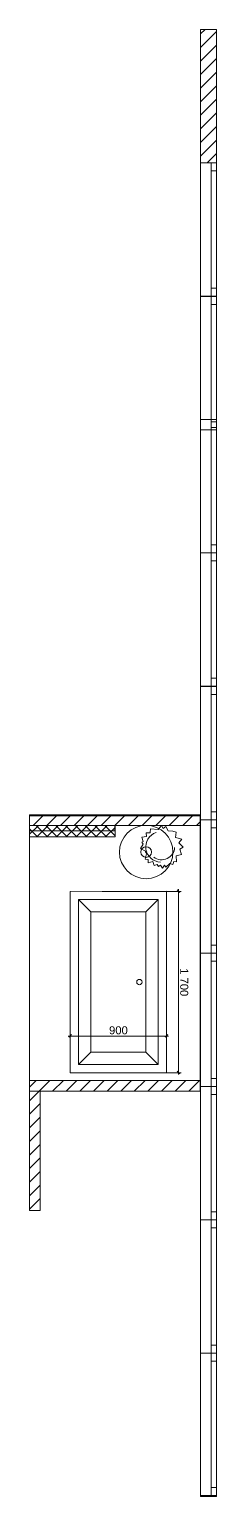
# Model space of a CAD drawing. Header units: millimetres. Extents: x 2336463 to 2579121, y 595385 to 778077.
# Drawn here: x 2548395 to 2550145, y 654405 to 668159 of the extents above; entities that cross this region are included whole.
import ezdxf

# ---------------------------------------------------------------- set-up
doc = ezdxf.new("R2010")
doc.units = ezdxf.units.MM
doc.header["$MEASUREMENT"] = 0
for name, color, linetype in [('+ план экспозиций', 7, 'Continuous'), ('+возводимые стены', 7, 'Continuous'), ('Интерьер - Мебель', 7, 'Continuous'), ('сит план', 7, 'Continuous')]:
    doc.layers.add(name, color=color, linetype=linetype)
for name, color, linetype, lineweight in [('+ план экспозиций_Ном._пера__1', 7, 'Continuous', 13), ('+возводимые стены_Ном._пера__101', 252, 'Continuous', 5), ('+комнаты_Ном._пера__1', 7, 'Continuous', 13), ('1 Планировка_Ном._пера__1', 7, 'Continuous', 13), ('Интерьер - Мебель_Ном._пера__1', 7, 'Continuous', 13), ('Окна ARCHICAD_Ном._пера__1', 7, 'Continuous', 13), ('сит план_Ном._пера__1', 7, 'Continuous', 13)]:
    doc.layers.add(name, color=color, linetype=linetype, lineweight=lineweight)
for name, color, linetype, lineweight, true_color in [('+ план экспозиций_Ном._пера__242', 7, 'Continuous', 13, 0x1b55b5), ('+ план экспозиций_Ном._пера__58', 7, 'Continuous', 5, 0xdf0000), ('+возводимые стены_Ном._пера__169', 7, 'Continuous', 5, 0x68b353), ('+комнаты_Ном._пера__9', 7, 'Continuous', 15, 0x3dad99), ('сит план_Ном._пера__87', 7, 'Continuous', 20, 0x6a6a6a)]:
    doc.layers.add(name, color=color, linetype=linetype, lineweight=lineweight, true_color=true_color)
doc.styles.add('СГЕНЕРИР_СТИЛЬ_1', font='arial.ttf')
doc.dimstyles.new('СГЕНЕРИР_СТИЛЬ__1', dxfattribs={"dimtxt": 75, "dimasz": 23.75, "dimexe": 0.18, "dimexo": 300, "dimgap": 0, "dimtad": 1, "dimtih": 1, "dimtoh": 1, "dimdec": 0, "dimzin": 0, "dimdsep": 46, "dimtxsty": 'СГЕНЕРИР_СТИЛЬ_1', "dimblk": 'ARROWHEAD_6', "dimblk1": 'ARROWHEAD_6', "dimblk2": 'ARROWHEAD_6', "dimcen": 0.09, "dimclrd": 256, "dimclre": 256, "dimclrt": 256, "dimazin": 0, "dimtfac": 1, "dimtdec": 4, "dimtmove": 0, "dimatfit": 3, "dimfxl": 0, "dimtolj": 1, "dimtzin": 0, "dimarcsym": 0})
doc.dimstyles.new('СГЕНЕРИР_СТИЛЬ__2', dxfattribs={"dimtxt": 75, "dimasz": 23.75, "dimexe": 0.18, "dimexo": 300, "dimgap": 0, "dimtad": 1, "dimdec": 0, "dimzin": 0, "dimdsep": 46, "dimtxsty": 'СГЕНЕРИР_СТИЛЬ_1', "dimblk": 'ARROWHEAD_6', "dimblk1": 'ARROWHEAD_6', "dimblk2": 'ARROWHEAD_6', "dimcen": 0.09, "dimclrd": 256, "dimclre": 256, "dimclrt": 256, "dimazin": 0, "dimtfac": 1, "dimtdec": 4, "dimtmove": 0, "dimatfit": 3, "dimfxl": 0, "dimtolj": 1, "dimtzin": 0, "dimarcsym": 0})
pattern_1 = [(45, (2086872.015, 585813.69), (-63.639609, 63.639609), [])]

# ---------------------------------------------------------------- blocks, each defined once
blk = doc.blocks.new('Перекрытие_108', base_point=(2548395, 658207))
at = {"layer": 'Интерьер - Мебель_Ном._пера__1', "color": 7, "linetype": 'Continuous', "lineweight": 13, "flags": 128}
blk.add_lwpolyline([(2548395, 658207), (2549991, 658207), (2549991, 660788), (2548395, 660788)], close=True, dxfattribs=at)
blk = doc.blocks.new('Перекрытие_109', base_point=(2548395, 660647))
at = {"layer": 'Интерьер - Мебель_Ном._пера__1', "color": 7, "linetype": 'Continuous', "lineweight": 13, "flags": 128}
blk.add_lwpolyline([(2548395, 660647), (2549195, 660647), (2549195, 660697), (2548395, 660697)], close=True, dxfattribs=at)
blk = doc.blocks.new('Окно 25_16')
at = {"layer": 'Окна ARCHICAD_Ном._пера__1', "color": 7, "linetype": 'Continuous', "lineweight": 13}
for p, q in [((-667, 100), (667, 100)), ((-667, 0), (-667, 100)), ((-667, 0), (-592, 0)), ((-667, -50), (-667, 0)), ((-667, -50), (-667, 0)), ((-592, 0), (-592, -50)), ((-592, 0), (592, 0)), ((592, -50), (592, 0)), ((592, 0), (667, 0)), ((667, 0), (667, 100)), ((667, -50), (667, 0)), ((667, -50), (667, 0)), ((-667, -50), (667, -50)), ((-592, -50), (-667, -50)), ((592, -50), (-592, -50)), ((667, -50), (592, -50))]:
    blk.add_line(p, q, dxfattribs=at)
blk = doc.blocks.new('Окно 25_10')
at = {"layer": 'Окна ARCHICAD_Ном._пера__1', "color": 7, "linetype": 'Continuous', "lineweight": 13}
for p, q in [((-625, 100), (625, 100)), ((-625, 0), (-625, 100)), ((-625, 0), (-550, 0)), ((-625, -50), (-625, 0)), ((-625, -50), (-625, 0)), ((-550, 0), (-550, -50)), ((-550, 0), (550, 0)), ((550, -50), (550, 0)), ((550, 0), (625, 0)), ((625, 0), (625, 100)), ((625, -50), (625, 0)), ((625, -50), (625, 0)), ((-625, -50), (625, -50)), ((-550, -50), (-625, -50)), ((550, -50), (-550, -50)), ((625, -50), (550, -50))]:
    blk.add_line(p, q, dxfattribs=at)
blk = doc.blocks.new('Стена_323', base_point=(2550145, 654405))
at = {"layer": 'сит план_Ном._пера__87', "linetype": 'Continuous', "lineweight": 20, "true_color": 0x6a6a6a}
h = blk.add_hatch(dxfattribs=at)
h.set_pattern_fill('Блоки_Бетонные_Эффективные', color=251, style=0, pattern_type=2)
h.set_pattern_definition(pattern_1)
h.paths.add_polyline_path([(2549995, 666907), (2550145, 666907), (2550145, 668159), (2549995, 668159)])
h = blk.add_hatch(dxfattribs=at)
h.set_pattern_fill('Блоки_Бетонные_Эффективные', color=251, style=0, pattern_type=2)
h.set_pattern_definition(pattern_1)
h.paths.add_polyline_path([(2549995, 665655), (2550145, 665655), (2550145, 665657), (2549995, 665657)])
h = blk.add_hatch(dxfattribs=at)
h.set_pattern_fill('Блоки_Бетонные_Эффективные', color=251, style=0, pattern_type=2)
h.set_pattern_definition(pattern_1)
h.paths.add_polyline_path([(2549995, 661999), (2550145, 661999), (2550145, 662001), (2549995, 662001)])
h = blk.add_hatch(dxfattribs=at)
h.set_pattern_fill('Блоки_Бетонные_Эффективные', color=251, style=0, pattern_type=2)
h.set_pattern_definition(pattern_1)
h.paths.add_polyline_path([(2549995, 654405), (2550145, 654405), (2550145, 654414), (2549995, 654414)])
at = {"layer": 'сит план_Ном._пера__1', "color": 7, "linetype": 'Continuous', "lineweight": 13}
for p, q in [((2550095, 666907), (2549995, 666907)), ((2550145, 666907), (2550095, 666907)), ((2550095, 665657), (2549995, 665657)), ((2550095, 665655), (2549995, 665655)), ((2550145, 665657), (2550095, 665657)), ((2550145, 665655), (2550095, 665655)), ((2550095, 662001), (2549995, 662001)), ((2550095, 661999), (2549995, 661999)), ((2550145, 662001), (2550095, 662001)), ((2550145, 661999), (2550095, 661999)), ((2550095, 654414), (2549995, 654414)), ((2550145, 654414), (2550095, 654414))]:
    blk.add_line(p, q, dxfattribs=at)
at = {"layer": 'сит план_Ном._пера__1', "color": 7, "linetype": 'Continuous', "lineweight": 13, "flags": 128}
for points in [[(2550145, 668159), (2549995, 668159)], [(2549995, 668159), (2549995, 666907)], [(2550145, 666907), (2550145, 668159)], [(2549995, 665657), (2549995, 665655)], [(2550145, 665655), (2550145, 665657)], [(2549995, 662001), (2549995, 661999)], [(2550145, 661999), (2550145, 662001)], [(2549995, 654414), (2549995, 654405)], [(2549995, 654405), (2550145, 654405)], [(2550145, 654405), (2550145, 654414)]]:
    blk.add_lwpolyline(points, dxfattribs=at)
at = {"layer": 'Окна ARCHICAD_Ном._пера__1', "color": 7, "linetype": 'Continuous', "lineweight": 13, "zscale": 1000, "rotation": 89.99891644592849}
for name, p in [('Окно 25_10', (2550095, 666282)), ('Окно 25_10', (2550095, 665030)), ('Окно 25_10', (2550095, 663876)), ('Окно 25_10', (2550095, 661374)), ('Окно 25_10', (2550095, 660124)), ('Окно 25_10', (2550095, 658874)), ('Окно 25_10', (2550095, 657624)), ('Окно 25_10', (2550095, 656374)), ('Окно 25_16', (2550095, 655082))]:
    blk.add_blockref(name, p, dxfattribs=at)
at = {"layer": 'Окна ARCHICAD_Ном._пера__1', "color": 7, "linetype": 'Continuous', "lineweight": 13, "xscale": -1, "zscale": 1000, "rotation": 89.99891644592849}
blk.add_blockref('Окно 25_10', (2550095, 662626), dxfattribs=at)
blk = doc.blocks.new('Стена_324', base_point=(2548395, 660797))
at = {"layer": '+возводимые стены_Ном._пера__169', "linetype": 'Continuous', "lineweight": 5, "true_color": 0x68b353}
h = blk.add_hatch(dxfattribs=at)
h.set_pattern_fill('Блоки_Бетонные_Эффективные', color=85, style=0, pattern_type=2)
h.set_pattern_definition(pattern_1)
h.paths.add_polyline_path([(2548395, 660697), (2549995, 660697), (2549995, 660797), (2548395, 660797)])
at = {"layer": '+возводимые стены_Ном._пера__101', "color": 252, "linetype": 'Continuous', "lineweight": 5, "flags": 128}
for points in [[(2549995, 660797), (2548395, 660797)], [(2548395, 660797), (2548395, 660697)], [(2549995, 660697), (2549995, 660797)], [(2548395, 660697), (2549995, 660697)]]:
    blk.add_lwpolyline(points, dxfattribs=at)
blk = doc.blocks.new('Стена_325', base_point=(2548395, 658307))
at = {"layer": '+возводимые стены_Ном._пера__169', "linetype": 'Continuous', "lineweight": 5, "true_color": 0x68b353}
h = blk.add_hatch(dxfattribs=at)
h.set_pattern_fill('Блоки_Бетонные_Эффективные', color=85, style=0, pattern_type=2)
h.set_pattern_definition(pattern_1)
h.paths.add_polyline_path([(2548495, 658207), (2548395, 658307), (2548395, 658207)])
h = blk.add_hatch(dxfattribs=at)
h.set_pattern_fill('Блоки_Бетонные_Эффективные', color=85, style=0, pattern_type=2)
h.set_pattern_definition(pattern_1)
h.paths.add_polyline_path([(2548395, 658307), (2548495, 658207), (2548495, 658307)])
h = blk.add_hatch(dxfattribs=at)
h.set_pattern_fill('Блоки_Бетонные_Эффективные', color=85, style=0, pattern_type=2)
h.set_pattern_definition(pattern_1)
h.paths.add_polyline_path([(2548495, 658207), (2549991, 658207), (2549991, 658307), (2548495, 658307)])
at = {"layer": '+возводимые стены_Ном._пера__101', "color": 252, "linetype": 'Continuous', "lineweight": 5, "flags": 128}
for points in [[(2548395, 658307), (2548395, 658207)], [(2549991, 658307), (2548395, 658307)], [(2549991, 658207), (2549991, 658307)], [(2548495, 658207), (2549991, 658207)]]:
    blk.add_lwpolyline(points, dxfattribs=at)
blk = doc.blocks.new('Стена_326', base_point=(2548395, 657086))
at = {"layer": '+возводимые стены_Ном._пера__169', "linetype": 'Continuous', "lineweight": 5, "true_color": 0x68b353}
h = blk.add_hatch(dxfattribs=at)
h.set_pattern_fill('Блоки_Бетонные_Эффективные', color=85, style=0, pattern_type=2)
h.set_pattern_definition(pattern_1)
h.paths.add_polyline_path([(2548395, 658207), (2548395, 657086), (2548495, 657086), (2548495, 658207)])
at = {"layer": '+возводимые стены_Ном._пера__101', "color": 252, "linetype": 'Continuous', "lineweight": 5, "flags": 128}
for points in [[(2548395, 658207), (2548395, 657086)], [(2548495, 657086), (2548495, 658207)], [(2548495, 657086), (2548395, 657086)]]:
    blk.add_lwpolyline(points, dxfattribs=at)
blk = doc.blocks.new('Ванна Отдельностоящая 25')
at = {"layer": '1 Планировка_Ном._пера__1', "color": 7, "linetype": 'Continuous', "lineweight": 13}
for p, q in [((1623, 823), (77, 823)), ((77, 823), (77, 77)), ((77, 823), (192.5, 707.5)), ((1507.5, 707.5), (192.5, 707.5)), ((192.5, 707.5), (192.5, 192.5)), ((1623, 823), (1507.5, 707.5)), ((1507.5, 192.5), (1507.5, 707.5)), ((1623, 77), (1623, 823)), ((77, 77), (192.5, 192.5)), ((192.5, 192.5), (1507.5, 192.5)), ((1623, 77), (1507.5, 192.5)), ((77, 77), (1623, 77))]:
    blk.add_line(p, q, dxfattribs=at)
at = {"layer": '1 Планировка_Ном._пера__1', "color": 7, "linetype": 'Continuous', "lineweight": 13, "flags": 128}
blk.add_lwpolyline([(0, 0), (1700, 0), (1700, 900), (0, 900)], close=True, dxfattribs=at)
at = {"layer": '1 Планировка_Ном._пера__1', "color": 7, "linetype": 'Continuous', "lineweight": 13}
blk.add_circle((850, 252.5), 25, dxfattribs=at)
blk = doc.blocks.new('Модель Комнатного Растения 25')
at = {"layer": '+ план экспозиций_Ном._пера__1', "color": 7, "linetype": 'Continuous', "lineweight": 13, "flags": 128}
blk.add_lwpolyline([(-106, -131), (-106, -138), (-102, -168), (-30, -162), (-1, -201), (16, -172), (40, -192), (62, -149), (105, -148), (138, -139), (131, -86), (189, -73), (161, -37), (204, 2), (170, 22), (186, 73), (137, 84), (139, 142), (115, 139), (105, 167), (77, 157), (40, 191), (27, 172), (8, 199), (-8, 172), (-29, 185), (-40, 167), (-68, 175), (-80, 139), (-125, 149), (-125, 118), (-154, 117), (-141, 67), (-150, 42), (-196, 16), (-172, -24), (-185, -44), (-172, -51), (-184, -90), (-139, -96), (-144, -130)], close=True, dxfattribs=at)
at = {"layer": '+ план экспозиций_Ном._пера__1', "color": 7, "linetype": 'Continuous', "lineweight": 13}
for major_axis, start_param, end_param in [((147, 0), 1.630223, 4.355651), ((123, 0), 0.039289, 2.204763)]:
    blk.add_ellipse((0, 0), major_axis=major_axis, ratio=0.982005, start_param=start_param, end_param=end_param, dxfattribs=at)
blk = doc.blocks.new('Подвесной Светильник 25')
at = {"layer": '+ план экспозиций_Ном._пера__58', "color": 12, "linetype": 'Continuous', "lineweight": 5, "true_color": 0xdf0000}
for radius in [250, 50, 5]:
    blk.add_circle((0, 0), radius, dxfattribs=at)
blk = doc.blocks.new('*D3020', base_point=(2086872, 585814))
at = {"layer": '+ план экспозиций_Ном._пера__242', "color": 152, "linetype": 'Continuous', "lineweight": 13, "true_color": 0x1b55b5}
for p, q in [((2548757, 658723), (2548776, 658723)), ((2548788, 658736), (2548763, 658711)), ((2548776, 658679), (2548776, 658747)), ((2548776, 658723), (2549676, 658723)), ((2549663, 658711), (2549688, 658736)), ((2549676, 658679), (2549676, 658747)), ((2549676, 658723), (2549695, 658723))]:
    blk.add_line(p, q, dxfattribs=at)
at = {"layer": '+ план экспозиций_Ном._пера__242', "color": 152, "lineweight": 13, "true_color": 0x1b55b5, "insert": (2549140, 658738), "char_height": 75, "attachment_point": 7, "style": 'СГЕНЕРИР_СТИЛЬ_1'}
blk.add_mtext('\\A1;{\\pql;\\fArial|b0|i0|c204|p38;900}', dxfattribs=at)
blk = doc.blocks.new('ARROWHEAD_6')
at = {"color": 0, "linetype": 'Continuous', "lineweight": 0}
for p, q in [((0, 0), (-1, 0)), ((-0.5, -0.5), (0.5, 0.5))]:
    blk.add_line(p, q, dxfattribs=at)
blk = doc.blocks.new('*D3021', base_point=(2086872, 585814))
at = {"layer": '+ план экспозиций_Ном._пера__242', "color": 152, "linetype": 'Continuous', "lineweight": 13, "true_color": 0x1b55b5}
for p, q in [((2549075, 660079), (2549813, 660079)), ((2549802, 660067), (2549777, 660092)), ((2549789, 660098), (2549789, 660079)), ((2549789, 660079), (2549789, 658379)), ((2549076, 658379), (2549813, 658379)), ((2549777, 658392), (2549802, 658367)), ((2549789, 658379), (2549789, 658361))]:
    blk.add_line(p, q, dxfattribs=at)
at = {"layer": '+ план экспозиций_Ном._пера__242', "color": 152, "lineweight": 13, "true_color": 0x1b55b5, "insert": (2549804, 659358), "char_height": 75, "attachment_point": 7, "rotation": 270.0119, "style": 'СГЕНЕРИР_СТИЛЬ_1'}
blk.add_mtext('\\A1;{\\pql;\\fArial|b0|i0|c204|p38;1\xa0700}', dxfattribs=at)

msp = doc.modelspace()

# ---------------------------------------------------------------- hatches: boundary and pattern name
at = {"layer": '+комнаты_Ном._пера__9', "linetype": 'Continuous', "lineweight": 15, "true_color": 0x3dad99}
h = msp.add_hatch(dxfattribs=at)
h.set_pattern_fill('Блоки_Бетонные', color=135, style=0, pattern_type=2)
h.set_pattern_definition([(45, (2086872.015, 585813.686), (-45.961939, 45.961939), []), (135, (2086872.015, 585813.686), (45.961939, 45.961939), [])])
h.paths.add_polyline_path([(2548396.2, 660697), (2549196.2, 660697), (2549196.2, 660590.2), (2548396.2, 660590.2)])

# ---------------------------------------------------------------- linework, layer by layer
at = {"layer": '+комнаты_Ном._пера__1', "color": 7, "linetype": 'Continuous', "lineweight": 13, "flags": 128}
msp.add_lwpolyline([(2548396.2, 660697), (2549196.2, 660697), (2549196.2, 660590.2), (2548396.2, 660590.2)], close=True, dxfattribs=at)

# ---------------------------------------------------------------- block references
at = {"layer": '+ план экспозиций_Ном._пера__1', "color": 7, "linetype": 'Continuous', "lineweight": 13, "xscale": -1, "zscale": 1000, "rotation": 180}
msp.add_blockref('Модель Комнатного Растения 25', (2549629.9, 660496.3), dxfattribs=at)
at = {"layer": '+ план экспозиций_Ном._пера__58', "color": 12, "linetype": 'Continuous', "lineweight": 5, "true_color": 0xdf0000, "zscale": 1000, "rotation": 90}
msp.add_blockref('Подвесной Светильник 25', (2549486.7, 660447.4), dxfattribs=at)
at = {"layer": '+возводимые стены', "color": 252, "lineweight": 5}
for name, p in [('Стена_324', (2548394.8, 660797.4)), ('Стена_325', (2548394.8, 658306.6)), ('Стена_326', (2548394.8, 657086.4))]:
    msp.add_blockref(name, p, dxfattribs=at)
at = {"layer": '1 Планировка_Ном._пера__1', "color": 7, "linetype": 'Continuous', "lineweight": 13, "xscale": -1, "zscale": 1000, "rotation": 90.01187719590881}
msp.add_blockref('Ванна Отдельностоящая 25', (2549675.4, 660079.3), dxfattribs=at)
at = {"layer": 'Интерьер - Мебель', "color": 7, "linetype": 'Continuous', "lineweight": 13}
for name, p in [('Перекрытие_108', (2548394.8, 658206.6)), ('Перекрытие_109', (2548394.8, 660647.4))]:
    msp.add_blockref(name, p, dxfattribs=at)
at = {"layer": 'сит план', "color": 7, "lineweight": 13}
msp.add_blockref('Стена_323', (2550144.8, 654405), dxfattribs=at)

# ---------------------------------------------------------------- dimensions: what is measured, and where the dimension line sits
at = {"layer": '+ план экспозиций', "color": 152, "linetype": 'Continuous', "lineweight": 13, "true_color": 0x1b55b5}
dim = msp.add_linear_dim(base=(2549789.5, 658379.4), p1=(2548775.4, 660079.1), p2=(2548775.8, 658379.1), angle=270.01188, dimstyle='СГЕНЕРИР_СТИЛЬ__2', dxfattribs=at)
dim.commit()
dim.dimension.update_dxf_attribs({"geometry": '*D3021', "text_midpoint": (2549841.8, 659228.8), "dimtype": 160, "text_rotation": 270.01188})
dim = msp.add_linear_dim(base=(2549675.8, 658723.4), p1=(2548775.8, 658379.1), p2=(2549675.8, 658379.3), dimstyle='СГЕНЕРИР_СТИЛЬ__1', dxfattribs=at)
dim.commit()
dim.dimension.update_dxf_attribs({"geometry": '*D3020', "text_midpoint": (2549226.2, 658775.9), "dimtype": 160})

doc.saveas('drawing.dxf')
